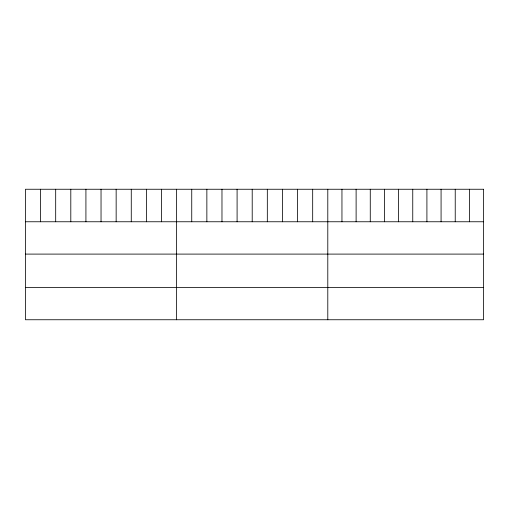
<?xml version="1.0" encoding="UTF-8"?>
<svg xmlns="http://www.w3.org/2000/svg" width="509" height="509" viewBox="0 0 509 509"><rect width="100%" height="100%" fill="white"/><g stroke="black" fill="none" stroke-linecap="round" stroke-linejoin="round"><path stroke-width="0.76" d="M25.45 221.759L483.55 221.759M25.45 254.099L483.55 254.099M25.45 287.413L483.55 287.413M469.393 189.253L469.393 221.759M455.231 189.253L455.231 221.759M441.074 189.253L441.074 221.759M426.911 189.253L426.911 221.759M412.754 189.253L412.754 221.759M398.592 189.253L398.592 221.759M384.435 189.253L384.435 221.759M370.272 189.253L370.272 221.759M356.115 189.253L356.115 221.759M341.953 189.253L341.953 221.759M327.796 189.253L327.796 319.747M312.679 189.253L312.679 221.759M297.561 189.253L297.561 221.759M282.444 189.253L282.444 221.759M267.327 189.253L267.327 221.759M252.209 189.253L252.209 221.759M237.092 189.253L237.092 221.759M221.975 189.253L221.975 221.759M206.858 189.253L206.858 221.759M191.74 189.253L191.74 221.759M176.623 189.253L176.623 319.747M161.506 189.253L161.506 221.759M146.388 189.253L146.388 221.759M131.271 189.253L131.271 221.759M116.154 189.253L116.154 221.759M101.037 189.253L101.037 221.759M85.919 189.253L85.919 221.759M70.802 189.253L70.802 221.759M55.685 189.253L55.685 221.759M40.567 189.253L40.567 221.759M483.55 189.253L25.45 189.253L25.45 319.747L483.55 319.747L483.55 189.253"/></g></svg>
